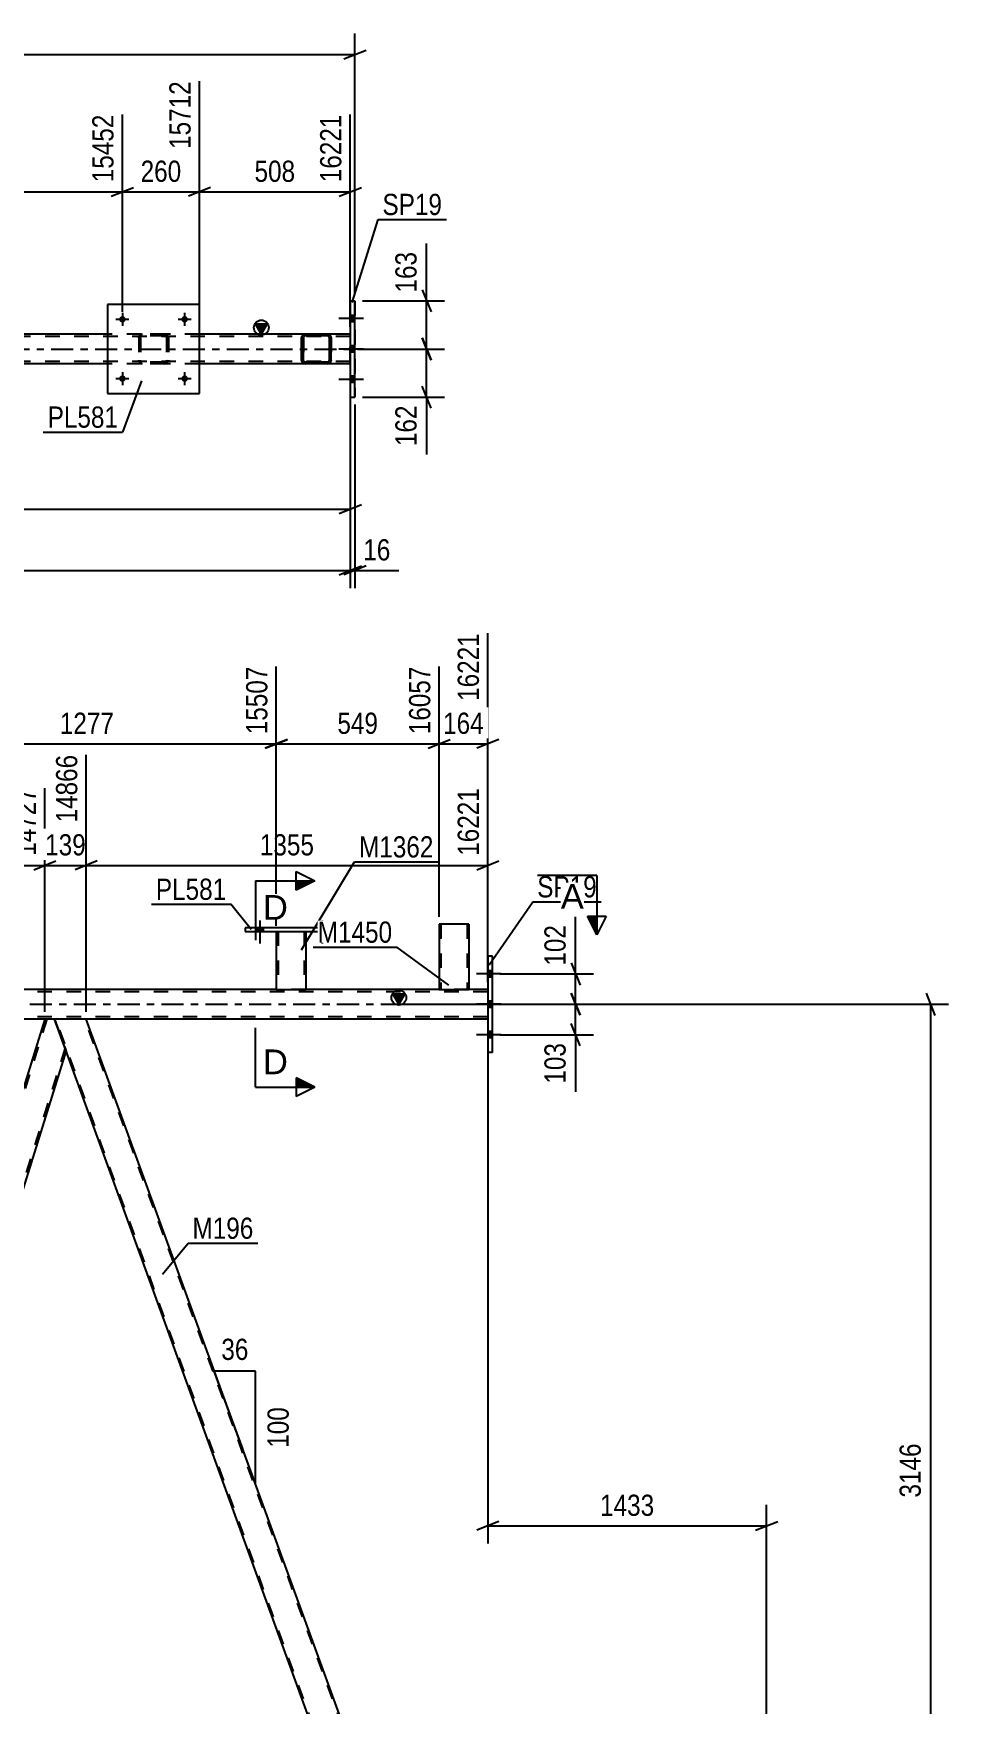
# Model space of a CAD drawing. Header units: millimetres. Extents: x 0 to 1779, y 0 to 560.
# Drawn here: x 1645.8 to 1769.3, y 332.3 to 557.9 of the extents above; entities that cross this region are included whole.
import ezdxf

# ---------------------------------------------------------------- set-up
doc = ezdxf.new("R2010")
doc.units = ezdxf.units.MM
doc.linetypes.add('DXK_LINE_DOT2', pattern=[3.9198, 1.9599, -1.9599])
doc.linetypes.add('DXK_LINE_DOT3', pattern=[5.9187, 2.979, -0.9799, 0.9799, -0.9799])
doc.styles.add('Arial', font='ARIAL.TTF', dxfattribs={"height": 0.2})
doc.styles.add('Arial Narrow', font='ARIALN.TTF', dxfattribs={"height": 0.2})

# ---------------------------------------------------------------- blocks, each defined once
blk = doc.blocks.new('Bolt-814185208-2592 - 2589')
at = {"linetype": 'Continuous'}
for points in [[(1689.21, 518.94), (1689.21, 519.82), (1688.57, 519.82), (1688.57, 518.94)], [(1689.21, 518.94), (1689.21, 519.82), (1688.57, 519.82), (1688.57, 518.94)], [(1689.21, 518.94), (1689.21, 519.82), (1688.57, 519.82), (1688.57, 518.94)], [(1689.21, 514.84), (1689.21, 515.72), (1688.57, 515.72), (1688.57, 514.84)], [(1689.21, 514.84), (1689.21, 515.72), (1688.57, 515.72), (1688.57, 514.84)], [(1689.21, 510.74), (1689.21, 511.62), (1688.57, 511.62), (1688.57, 510.74)], [(1689.21, 510.74), (1689.21, 511.62), (1688.57, 511.62), (1688.57, 510.74)], [(1689.21, 510.74), (1689.21, 511.62), (1688.57, 511.62), (1688.57, 510.74)]]:
    blk.add_hatch(color=1, dxfattribs=at).paths.add_polyline_path(points)
at = {"color": 1, "linetype": 'Continuous'}
for p, q in [((1690.37, 519.38), (1687.05, 519.38)), ((1690.37, 519.38), (1687.05, 519.38)), ((1690.37, 519.38), (1687.05, 519.38)), ((1689.21, 519.82), (1688.57, 519.82)), ((1689.21, 519.82), (1688.57, 519.82)), ((1689.21, 519.82), (1688.57, 519.82)), ((1689.21, 518.94), (1688.57, 518.94)), ((1689.21, 518.94), (1688.57, 518.94)), ((1689.21, 518.94), (1688.57, 518.94)), ((1690.37, 515.28), (1687.05, 515.28)), ((1690.37, 515.28), (1687.05, 515.28)), ((1689.21, 515.72), (1688.57, 515.72)), ((1689.21, 515.72), (1688.57, 515.72)), ((1689.21, 514.84), (1688.57, 514.84)), ((1689.21, 514.84), (1688.57, 514.84)), ((1690.37, 511.18), (1687.05, 511.18)), ((1690.37, 511.18), (1687.05, 511.18)), ((1690.37, 511.18), (1687.05, 511.18)), ((1689.21, 511.62), (1688.57, 511.62)), ((1689.21, 511.62), (1688.57, 511.62)), ((1689.21, 511.62), (1688.57, 511.62)), ((1689.21, 510.74), (1688.57, 510.74)), ((1689.21, 510.74), (1688.57, 510.74)), ((1689.21, 510.74), (1688.57, 510.74))]:
    blk.add_line(p, q, dxfattribs=at)
blk = doc.blocks.new('Part-814185208-2599 - 2589')
at = {"linetype": 'Continuous'}
blk.add_hatch(color=2, dxfattribs=at).paths.add_polyline_path([(1676.57, 517.28), (1675.77, 518.68), (1677.37, 518.68)])
at = {"color": 7, "linetype": 'DXK_LINE_DOT2'}
for p, q in [((1688.57, 516.96), (1085.95, 516.96)), ((1668.23, 517.28), (1655.83, 517.28)), ((1685.53, 517.28), (1682.49, 517.28)), ((1688.57, 513.6), (1688.57, 517.28)), ((1688.57, 517.28), (1688.57, 517.28)), ((1688.57, 517.28), (1688.57, 517.28)), ((1688.57, 517.28), (1688.57, 516.64)), ((1688.57, 513.28), (1688.57, 516.96)), ((1688.57, 516.96), (1688.57, 516.96)), ((1688.57, 513.6), (1085.95, 513.6)), ((1668.23, 513.28), (1655.83, 513.28)), ((1685.53, 513.28), (1682.49, 513.28)), ((1688.57, 513.28), (1688.57, 513.92)), ((1688.57, 513.6), (1688.57, 513.6)), ((1688.57, 513.28), (1688.57, 513.28)), ((1688.57, 513.28), (1688.57, 513.28))]:
    blk.add_line(p, q, dxfattribs=at)
at = {"color": 2, "linetype": 'Continuous'}
for p, q in [((1655.83, 517.28), (1617.15, 517.28)), ((1682.49, 517.28), (1668.23, 517.28)), ((1676.57, 517.28), (1675.77, 518.68)), ((1675.77, 518.68), (1677.37, 518.68)), ((1677.37, 518.68), (1676.57, 517.28)), ((1688.57, 517.28), (1685.53, 517.28)), ((1655.83, 513.28), (1617.15, 513.28)), ((1682.49, 513.28), (1668.23, 513.28)), ((1688.57, 513.28), (1685.53, 513.28))]:
    blk.add_line(p, q, dxfattribs=at)
at = {"color": 7, "linetype": 'DXK_LINE_DOT3'}
blk.add_line((1085.95, 515.28), (1688.57, 515.28), dxfattribs=at)
at = {"color": 2, "linetype": 'Continuous'}
blk.add_circle((1676.57, 518.18), 1, dxfattribs=at)
blk = doc.blocks.new('Bolt-814185208-2755 - 2589')
at = {"linetype": 'Continuous'}
for points in [[(1658.27, 519.29, -1), (1657.39, 519.29, -1)], [(1666.67, 519.29, -1), (1665.79, 519.29, -1)]]:
    blk.add_hatch(color=1, dxfattribs=at).paths.add_polyline_path(points)
at = {"color": 1, "linetype": 'Continuous'}
for p, q in [((1656.95, 519.29), (1658.71, 519.29)), ((1657.83, 520.17), (1657.83, 518.41)), ((1665.35, 519.29), (1667.11, 519.29)), ((1666.23, 520.17), (1666.23, 518.41))]:
    blk.add_line(p, q, dxfattribs=at)
blk = doc.blocks.new('Bolt-814185208-2756 - 2589')
at = {"linetype": 'Continuous'}
for points in [[(1658.27, 511.29, -1), (1657.39, 511.29, -1)], [(1666.67, 511.29, -1), (1665.79, 511.29, -1)]]:
    blk.add_hatch(color=1, dxfattribs=at).paths.add_polyline_path(points)
at = {"color": 1, "linetype": 'Continuous'}
for p, q in [((1657.83, 512.17), (1657.83, 510.41)), ((1666.23, 512.17), (1666.23, 510.41)), ((1656.95, 511.29), (1658.71, 511.29)), ((1665.35, 511.29), (1667.11, 511.29))]:
    blk.add_line(p, q, dxfattribs=at)
blk = doc.blocks.new('Part-814185208-2783 - 2589')
at = {"color": 7, "linetype": 'DXK_LINE_DOT2'}
for p, q in [((1660.03, 516.8), (1660.07, 516.99)), ((1660.07, 516.99), (1660.03, 516.8)), ((1660.03, 516.8), (1660.03, 513.76)), ((1660.27, 516.8), (1660.29, 516.9)), ((1660.27, 516.8), (1660.27, 513.76)), ((1660.29, 516.9), (1660.34, 516.97)), ((1660.33, 517.25), (1660.51, 517.28)), ((1660.51, 517.28), (1660.33, 517.25)), ((1660.34, 516.97), (1660.42, 517.03)), ((1660.42, 517.03), (1660.51, 517.04)), ((1663.55, 517.28), (1660.51, 517.28)), ((1663.55, 517.04), (1660.51, 517.04)), ((1663.55, 517.28), (1663.74, 517.25)), ((1663.74, 517.25), (1663.55, 517.28)), ((1663.55, 517.04), (1663.64, 517.03)), ((1663.64, 517.03), (1663.72, 516.97)), ((1663.72, 516.97), (1663.77, 516.9)), ((1663.77, 516.9), (1663.79, 516.8)), ((1663.79, 516.8), (1663.79, 513.76)), ((1663.99, 516.99), (1664.03, 516.8)), ((1664.03, 516.8), (1663.99, 516.99)), ((1664.03, 516.8), (1664.03, 513.76)), ((1660.07, 513.58), (1660.03, 513.76)), ((1660.03, 513.76), (1660.07, 513.58)), ((1660.29, 513.67), (1660.27, 513.76)), ((1660.34, 513.59), (1660.29, 513.67)), ((1660.51, 513.28), (1660.33, 513.32)), ((1660.33, 513.32), (1660.51, 513.28)), ((1660.42, 513.54), (1660.34, 513.59)), ((1660.51, 513.52), (1660.42, 513.54)), ((1663.55, 513.52), (1660.51, 513.52)), ((1663.55, 513.28), (1660.51, 513.28)), ((1663.64, 513.54), (1663.55, 513.52)), ((1663.74, 513.32), (1663.55, 513.28)), ((1663.55, 513.28), (1663.74, 513.32)), ((1663.72, 513.59), (1663.64, 513.54)), ((1663.77, 513.67), (1663.72, 513.59)), ((1663.79, 513.76), (1663.77, 513.67)), ((1664.03, 513.76), (1663.99, 513.58)), ((1663.99, 513.58), (1664.03, 513.76))]:
    blk.add_line(p, q, dxfattribs=at)
for centre, start, end in [((1660.51, 516.8), 112.5, 157.5), ((1660.51, 516.8), 112.5, 157.5), ((1663.55, 516.8), 22.5, 67.5), ((1663.55, 516.8), 22.5, 67.5), ((1660.51, 513.76), 202.5, 247.5), ((1660.51, 513.76), 202.5, 247.5), ((1663.55, 513.76), 292.5, 337.5), ((1663.55, 513.76), 292.5, 337.5)]:
    blk.add_arc(centre, 0.48, start, end, dxfattribs=at)
blk = doc.blocks.new('Part-814185208-2829 - 2589')
at = {"color": 2, "linetype": 'Continuous'}
for p, q in [((1688.57, 521.78), (1688.57, 521.78)), ((1688.57, 521.78), (1689.21, 521.78)), ((1688.57, 521.78), (1688.57, 508.78)), ((1689.21, 508.78), (1689.21, 521.78)), ((1688.57, 508.78), (1688.57, 508.78)), ((1688.57, 508.78), (1689.21, 508.78))]:
    blk.add_line(p, q, dxfattribs=at)
at = {"color": 7, "linetype": 'DXK_LINE_DOT2'}
for p, q in [((1688.57, 521.78), (1688.57, 508.78)), ((1689.21, 521.78), (1689.21, 521.78)), ((1689.21, 521.78), (1689.21, 508.78)), ((1689.21, 508.78), (1689.21, 508.78))]:
    blk.add_line(p, q, dxfattribs=at)
blk = doc.blocks.new('Part-814185208-2836 - 2589')
at = {"color": 2, "linetype": 'Continuous'}
for p, q in [((1668.23, 521.28), (1655.83, 521.28)), ((1655.83, 521.28), (1655.83, 509.28)), ((1668.23, 509.28), (1668.23, 521.28)), ((1655.83, 509.28), (1668.23, 509.28))]:
    blk.add_line(p, q, dxfattribs=at)
blk = doc.blocks.new('Part-814185208-2837 - 2589')
at = {"color": 2, "linetype": 'Continuous'}
for p, q in [((1682.04, 516.99), (1682.01, 516.8)), ((1682.01, 513.76), (1682.01, 516.8)), ((1682.01, 516.8), (1682.01, 516.8)), ((1682.25, 516.8), (1682.27, 516.9)), ((1682.25, 513.76), (1682.25, 516.8)), ((1682.25, 516.8), (1682.25, 516.8)), ((1682.32, 516.97), (1682.27, 516.9)), ((1682.49, 517.28), (1682.3, 517.25)), ((1682.4, 517.03), (1682.32, 516.97)), ((1682.49, 517.04), (1682.4, 517.03)), ((1685.53, 517.28), (1682.49, 517.28)), ((1685.53, 517.04), (1682.49, 517.04)), ((1685.71, 517.25), (1685.53, 517.28)), ((1685.62, 517.03), (1685.53, 517.04)), ((1685.7, 516.97), (1685.62, 517.03)), ((1685.75, 516.9), (1685.7, 516.97)), ((1685.75, 516.9), (1685.77, 516.8)), ((1685.77, 513.76), (1685.77, 516.8)), ((1685.77, 516.8), (1685.77, 516.8)), ((1686.01, 516.8), (1685.97, 516.99)), ((1686.01, 513.76), (1686.01, 516.8)), ((1686.01, 516.8), (1686.01, 516.8)), ((1682.01, 513.76), (1682.01, 513.76)), ((1682.01, 513.76), (1682.04, 513.58)), ((1682.25, 513.76), (1682.25, 513.76)), ((1682.27, 513.67), (1682.25, 513.76)), ((1682.27, 513.67), (1682.32, 513.59)), ((1682.3, 513.32), (1682.49, 513.28)), ((1682.32, 513.59), (1682.4, 513.54)), ((1682.4, 513.54), (1682.49, 513.52)), ((1685.53, 513.52), (1682.49, 513.52)), ((1685.53, 513.28), (1682.49, 513.28)), ((1685.53, 513.52), (1685.62, 513.54)), ((1685.53, 513.28), (1685.71, 513.32)), ((1685.62, 513.54), (1685.7, 513.59)), ((1685.7, 513.59), (1685.75, 513.67)), ((1685.77, 513.76), (1685.75, 513.67)), ((1685.77, 513.76), (1685.77, 513.76)), ((1685.97, 513.58), (1686.01, 513.76)), ((1686.01, 513.76), (1686.01, 513.76))]:
    blk.add_line(p, q, dxfattribs=at)
at = {"color": 7, "linetype": 'DXK_LINE_DOT2'}
for p, q in [((1682.01, 516.8), (1682.04, 516.99)), ((1682.01, 513.76), (1682.01, 516.8)), ((1682.25, 516.8), (1682.27, 516.9)), ((1682.25, 516.8), (1682.25, 513.76)), ((1682.3, 517.25), (1682.49, 517.28)), ((1682.32, 516.97), (1682.32, 516.97)), ((1682.4, 517.03), (1682.4, 517.03)), ((1682.49, 517.04), (1682.49, 517.04)), ((1685.53, 517.28), (1685.71, 517.25)), ((1685.62, 517.03), (1685.62, 517.03)), ((1685.7, 516.97), (1685.7, 516.97)), ((1685.75, 516.9), (1685.75, 516.9)), ((1685.77, 516.8), (1685.75, 516.9)), ((1685.77, 516.8), (1685.77, 513.76)), ((1685.97, 516.99), (1686.01, 516.8)), ((1686.01, 516.8), (1686.01, 513.76)), ((1682.04, 513.58), (1682.01, 513.76)), ((1682.27, 513.67), (1682.25, 513.76)), ((1682.49, 513.28), (1682.3, 513.32)), ((1682.32, 513.59), (1682.32, 513.59)), ((1682.4, 513.54), (1682.4, 513.54)), ((1682.49, 513.52), (1682.49, 513.52)), ((1685.71, 513.32), (1685.53, 513.28)), ((1685.62, 513.54), (1685.62, 513.54)), ((1685.7, 513.59), (1685.7, 513.59)), ((1685.75, 513.67), (1685.77, 513.76)), ((1685.75, 513.67), (1685.75, 513.67)), ((1686.01, 513.76), (1685.97, 513.58))]:
    blk.add_line(p, q, dxfattribs=at)
at = {"color": 7, "linetype": 'DXK_LINE_DOT3'}
blk.add_line((1684.01, 515.28), (1684.01, 515.28), dxfattribs=at)
at = {"color": 2, "linetype": 'Continuous'}
for centre, start, end in [((1682.49, 516.8), 112.5, 157.5), ((1685.53, 516.8), 22.5, 67.5), ((1682.49, 513.76), 202.5, 247.5), ((1685.53, 513.76), 292.5, 337.5)]:
    blk.add_arc(centre, 0.48, start, end, dxfattribs=at)
at = {"color": 7, "linetype": 'DXK_LINE_DOT2'}
for centre, start, end in [((1682.49, 516.8), 112.5, 157.5), ((1685.53, 516.8), 22.5, 67.5), ((1682.49, 513.76), 202.5, 247.5), ((1685.53, 513.76), 292.5, 337.5)]:
    blk.add_arc(centre, 0.48, start, end, dxfattribs=at)
blk = doc.blocks.new('Bolt-814185208-3601 - 3585')
at = {"linetype": 'Continuous'}
for points in [[(1675.95, 436.66), (1676.83, 436.66), (1676.83, 437.14), (1675.95, 437.14)], [(1684.35, 436.66), (1685.23, 436.66), (1685.23, 437.14), (1684.35, 437.14)]]:
    blk.add_hatch(color=1, dxfattribs=at).paths.add_polyline_path(points)
at = {"color": 1, "linetype": 'Continuous'}
for p, q in [((1676.39, 438.14), (1676.39, 435.02)), ((1684.79, 438.14), (1684.79, 435.02)), ((1675.95, 437.14), (1675.95, 436.66)), ((1676.83, 437.14), (1676.83, 436.66)), ((1684.35, 437.14), (1684.35, 436.66)), ((1685.23, 437.14), (1685.23, 436.66))]:
    blk.add_line(p, q, dxfattribs=at)
blk = doc.blocks.new('Bolt-814185208-3602 - 3585')
at = {"linetype": 'Continuous'}
for points in [[(1675.95, 436.66), (1676.83, 436.66), (1676.83, 437.14), (1675.95, 437.14)], [(1684.35, 436.66), (1685.23, 436.66), (1685.23, 437.14), (1684.35, 437.14)]]:
    blk.add_hatch(color=1, dxfattribs=at).paths.add_polyline_path(points)
at = {"color": 1, "linetype": 'Continuous'}
for p, q in [((1676.39, 438.14), (1676.39, 435.02)), ((1684.79, 438.14), (1684.79, 435.02)), ((1675.95, 437.14), (1675.95, 436.66)), ((1676.83, 437.14), (1676.83, 436.66)), ((1684.35, 437.14), (1684.35, 436.66)), ((1685.23, 437.14), (1685.23, 436.66))]:
    blk.add_line(p, q, dxfattribs=at)
blk = doc.blocks.new('Part-814185208-3690 - 3585')
at = {"color": 2, "linetype": 'Continuous'}
for p, q in [((1678.59, 436.66), (1678.59, 428.82)), ((1682.59, 436.66), (1682.59, 428.82)), ((1678.59, 428.82), (1682.59, 428.82))]:
    blk.add_line(p, q, dxfattribs=at)
at = {"color": 7, "linetype": 'DXK_LINE_DOT2'}
for p, q in [((1678.59, 436.66), (1682.59, 436.66)), ((1678.59, 436.66), (1678.59, 436.66)), ((1678.59, 436.66), (1678.59, 436.66)), ((1678.83, 436.66), (1678.83, 428.82)), ((1682.35, 436.66), (1682.35, 428.82)), ((1682.59, 436.66), (1682.59, 436.66)), ((1682.59, 436.66), (1682.59, 436.66)), ((1682.3, 428.82), (1682.33, 428.82)), ((1682.3, 428.82), (1682.33, 428.82)), ((1682.33, 428.82), (1682.35, 428.82)), ((1682.33, 428.82), (1682.35, 428.82))]:
    blk.add_line(p, q, dxfattribs=at)
blk = doc.blocks.new('Part-814185208-3700 - 3585')
at = {"color": 2, "linetype": 'Continuous'}
for p, q in [((1700.57, 437.62), (1700.57, 428.82)), ((1704.57, 437.62), (1700.57, 437.62)), ((1704.57, 437.62), (1704.57, 428.82)), ((1700.57, 428.82), (1704.57, 428.82))]:
    blk.add_line(p, q, dxfattribs=at)
at = {"color": 7, "linetype": 'DXK_LINE_DOT2'}
for p, q in [((1700.81, 437.62), (1700.81, 428.82)), ((1704.26, 437.62), (1704.27, 437.62)), ((1704.27, 437.62), (1704.31, 437.62)), ((1704.31, 437.62), (1704.33, 437.62)), ((1704.33, 437.62), (1704.33, 428.82)), ((1704.31, 428.82), (1704.27, 428.82)), ((1704.31, 428.82), (1704.27, 428.82)), ((1704.33, 428.82), (1704.31, 428.82)), ((1704.31, 428.82), (1704.33, 428.82))]:
    blk.add_line(p, q, dxfattribs=at)
blk = doc.blocks.new('Part-814185208-3705 - 3585')
at = {"color": 2, "linetype": 'Continuous'}
for p, q in [((1674.39, 437.14), (1674.39, 436.66)), ((1686.79, 437.14), (1674.39, 437.14)), ((1674.39, 436.66), (1686.79, 436.66)), ((1686.79, 436.66), (1686.79, 437.14))]:
    blk.add_line(p, q, dxfattribs=at)
blk = doc.blocks.new('Part-814185208-3860 - 3585')
at = {"color": 2, "linetype": 'Continuous'}
for p, q in [((1707.77, 433.32), (1707.13, 433.32)), ((1707.13, 433.32), (1707.13, 420.32)), ((1707.77, 420.32), (1707.77, 433.32)), ((1707.77, 420.32), (1707.13, 420.32))]:
    blk.add_line(p, q, dxfattribs=at)
blk = doc.blocks.new('Part-814185208-3770 - 3585')
at = {"color": 7, "linetype": 'DXK_LINE_DOT2'}
for p, q in [((1647.62, 424.82), (1610.8, 306.7)), ((1650.1, 420.94), (1613.52, 303.6)), ((1650.21, 420.62), (1650.23, 420.57)), ((1650.23, 420.57), (1650.21, 420.62)), ((1611.08, 308.42), (1610.66, 307.07)), ((1611.93, 303.6), (1610.66, 307.07)), ((1615.27, 308.42), (1613.77, 303.6)), ((1613.77, 303.6), (1611.93, 303.6))]:
    blk.add_line(p, q, dxfattribs=at)
at = {"color": 2, "linetype": 'Continuous'}
for p, q in [((1647.37, 424.82), (1611.08, 308.42)), ((1648.68, 424.82), (1647.37, 424.82)), ((1650.21, 420.62), (1648.68, 424.82)), ((1650.23, 420.57), (1615.27, 308.42))]:
    blk.add_line(p, q, dxfattribs=at)
blk = doc.blocks.new('Part-814185208-3816 - 3585')
at = {"color": 2, "linetype": 'Continuous'}
for p, q in [((1652.94, 424.82), (1648.68, 424.82)), ((1697.06, 303.6), (1652.94, 424.82)), ((1692.8, 303.6), (1650.21, 420.62))]:
    blk.add_line(p, q, dxfattribs=at)
at = {"color": 7, "linetype": 'DXK_LINE_DOT2'}
for p, q in [((1648.68, 424.82), (1650.21, 420.62)), ((1692.98, 303.6), (1648.85, 424.82)), ((1696.89, 303.6), (1652.77, 424.82)), ((1697.06, 303.6), (1692.8, 303.6))]:
    blk.add_line(p, q, dxfattribs=at)
blk = doc.blocks.new('Part-814185208-3881 - 3585')
at = {"linetype": 'Continuous'}
blk.add_hatch(color=2, dxfattribs=at).paths.add_polyline_path([(1695.13, 426.82), (1694.33, 428.22), (1695.93, 428.22)])
at = {"color": 2, "linetype": 'Continuous'}
for p, q in [((1678.59, 428.82), (1631.51, 428.82)), ((1700.57, 428.82), (1682.59, 428.82)), ((1707.13, 428.82), (1704.57, 428.82)), ((1695.13, 426.82), (1694.33, 428.22)), ((1694.33, 428.22), (1695.93, 428.22)), ((1695.93, 428.22), (1695.13, 426.82)), ((1647.37, 424.82), (1567.81, 424.82)), ((1707.13, 424.82), (1652.94, 424.82))]:
    blk.add_line(p, q, dxfattribs=at)
at = {"color": 7, "linetype": 'DXK_LINE_DOT2'}
for p, q in [((1682.59, 428.82), (1678.59, 428.82)), ((1704.57, 428.82), (1700.57, 428.82)), ((1707.13, 428.82), (1707.13, 424.82)), ((1707.13, 428.5), (1094.91, 428.5)), ((1707.13, 425.14), (1094.91, 425.14)), ((1652.94, 424.82), (1647.37, 424.82))]:
    blk.add_line(p, q, dxfattribs=at)
at = {"color": 7, "linetype": 'DXK_LINE_DOT3'}
blk.add_line((1094.91, 426.82), (1707.13, 426.82), dxfattribs=at)
at = {"color": 2, "linetype": 'Continuous'}
blk.add_circle((1695.13, 427.72), 1, dxfattribs=at)
blk = doc.blocks.new('Bolt-814185208-4026 - 3585')
at = {"linetype": 'Continuous'}
for points in [[(1707.13, 431.36), (1707.13, 430.48), (1707.77, 430.48), (1707.77, 431.36)], [(1707.13, 431.36), (1707.13, 430.48), (1707.77, 430.48), (1707.77, 431.36)], [(1707.13, 431.36), (1707.13, 430.48), (1707.77, 430.48), (1707.77, 431.36)], [(1707.13, 427.26), (1707.13, 426.38), (1707.77, 426.38), (1707.77, 427.26)], [(1707.13, 427.26), (1707.13, 426.38), (1707.77, 426.38), (1707.77, 427.26)], [(1707.13, 423.16), (1707.13, 422.28), (1707.77, 422.28), (1707.77, 423.16)], [(1707.13, 423.16), (1707.13, 422.28), (1707.77, 422.28), (1707.77, 423.16)], [(1707.13, 423.16), (1707.13, 422.28), (1707.77, 422.28), (1707.77, 423.16)]]:
    blk.add_hatch(color=1, dxfattribs=at).paths.add_polyline_path(points)
at = {"color": 1, "linetype": 'Continuous'}
for p, q in [((1708.93, 430.92), (1705.61, 430.92)), ((1708.93, 430.92), (1705.61, 430.92)), ((1708.93, 430.92), (1705.61, 430.92)), ((1707.77, 431.36), (1707.13, 431.36)), ((1707.77, 431.36), (1707.13, 431.36)), ((1707.77, 431.36), (1707.13, 431.36)), ((1707.77, 430.48), (1707.13, 430.48)), ((1707.77, 430.48), (1707.13, 430.48)), ((1707.77, 430.48), (1707.13, 430.48)), ((1708.93, 426.82), (1705.61, 426.82)), ((1708.93, 426.82), (1705.61, 426.82)), ((1707.77, 427.26), (1707.13, 427.26)), ((1707.77, 427.26), (1707.13, 427.26)), ((1707.77, 426.38), (1707.13, 426.38)), ((1707.77, 426.38), (1707.13, 426.38)), ((1708.93, 422.72), (1705.61, 422.72)), ((1708.93, 422.72), (1705.61, 422.72)), ((1708.93, 422.72), (1705.61, 422.72)), ((1707.77, 423.16), (1707.13, 423.16)), ((1707.77, 423.16), (1707.13, 423.16)), ((1707.77, 423.16), (1707.13, 423.16)), ((1707.77, 422.28), (1707.13, 422.28)), ((1707.77, 422.28), (1707.13, 422.28)), ((1707.77, 422.28), (1707.13, 422.28))]:
    blk.add_line(p, q, dxfattribs=at)
blk = doc.blocks.new('StraightDimension-814185208-8409 - 2589')
at = {"color": 7, "linetype": 'Continuous'}
for p, q in [((1668.23, 518.28), (1668.23, 551.44)), ((1688.57, 518.28), (1688.57, 546.94)), ((1669.73, 537.1), (1666.73, 535.9)), ((1687.07, 535.9), (1690.07, 537.1)), ((1668.23, 536.5), (1688.57, 536.5))]:
    blk.add_line(p, q, dxfattribs=at)
at = {"color": 0, "linetype": 'Continuous'}
blk.add_wipeout([(1687.97, 547.54), (1683.77, 547.54), (1683.77, 537.2), (1687.97, 537.2)], dxfattribs=at)
at = {"color": 0}
blk.add_wipeout([(1681.74, 537.25), (1681.74, 541.45), (1675.06, 541.45), (1675.06, 537.25)], dxfattribs=at)
at = {"color": 3, "linetype": 'Continuous', "style": 'Arial Narrow'}
blk.add_text('16221', height=2.863, rotation=90.0002, dxfattribs=at).set_placement((1687.37, 537.8))
at = {"color": 3, "style": 'Arial Narrow'}
blk.add_text('508', height=2.863, dxfattribs=at).set_placement((1675.66, 537.85))
blk = doc.blocks.new('StraightDimension-814185208-3545 - 2589')
at = {"color": 7, "linetype": 'Continuous'}
for p, q in [((1688.57, 507.78), (1688.57, 482.99)), ((1689.21, 507.78), (1689.21, 482.99)), ((1687.07, 484.79), (1690.07, 485.99)), ((1690.71, 485.99), (1687.71, 484.79)), ((1688.57, 485.39), (1689.21, 485.39))]:
    blk.add_line(p, q, dxfattribs=at)
at = {"color": 0}
blk.add_wipeout([(1694.59, 486.14), (1694.59, 490.34), (1689.73, 490.34), (1689.73, 486.14)], dxfattribs=at)
at = {"color": 7, "linetype": 'Continuous'}
blk.add_line((1689.21, 485.39), (1695.11, 485.39), dxfattribs=at)
blk.add_line((1689.21, 485.39), (1695.11, 485.39), dxfattribs=at)
at = {"color": 3, "style": 'Arial Narrow'}
blk.add_text('16', height=2.863, dxfattribs=at).set_placement((1690.33, 486.74))
blk = doc.blocks.new('StraightDimension-814185208-2989 - 2589')
at = {"color": 7, "linetype": 'Continuous'}
for p, q in [((1689.21, 522.78), (1689.21, 557.89)), ((1061.67, 555.04), (1689.21, 555.04)), ((1687.71, 554.44), (1690.71, 555.64))]:
    blk.add_line(p, q, dxfattribs=at)
blk = doc.blocks.new('StraightDimension-814185208-3000 - 2589')
at = {"color": 7, "linetype": 'Continuous'}
for p, q in [((1688.57, 512.28), (1688.57, 491.28)), ((1687.07, 493.08), (1690.07, 494.28)), ((1123.33, 493.68), (1688.57, 493.68))]:
    blk.add_line(p, q, dxfattribs=at)
blk = doc.blocks.new('StraightDimension-814185208-3498 - 2589')
at = {"color": 7, "linetype": 'Continuous'}
for p, q in [((1690.21, 521.78), (1701.27, 521.78)), ((1698.27, 523.28), (1699.47, 520.28)), ((1698.87, 515.28), (1698.87, 521.78)), ((1699.47, 513.78), (1698.27, 516.78)), ((1689.57, 515.28), (1701.27, 515.28))]:
    blk.add_line(p, q, dxfattribs=at)
at = {"color": 0}
blk.add_wipeout([(1698.12, 528.99), (1693.92, 528.99), (1693.92, 522.31), (1698.12, 522.31)], dxfattribs=at)
at = {"color": 7, "linetype": 'Continuous'}
blk.add_line((1698.87, 521.78), (1698.87, 529.52), dxfattribs=at)
blk.add_line((1698.87, 521.78), (1698.87, 529.52), dxfattribs=at)
at = {"color": 3, "style": 'Arial Narrow'}
blk.add_text('163', height=2.863, rotation=90.0002, dxfattribs=at).set_placement((1697.52, 522.91))
blk = doc.blocks.new('StraightDimension-814185208-3511 - 2589')
at = {"color": 7, "linetype": 'Continuous'}
for p, q in [((1698.27, 516.78), (1699.47, 513.78)), ((1689.57, 515.28), (1701.27, 515.28)), ((1698.87, 508.78), (1698.87, 515.28)), ((1699.47, 507.28), (1698.27, 510.28)), ((1690.21, 508.78), (1701.27, 508.78))]:
    blk.add_line(p, q, dxfattribs=at)
at = {"color": 0}
blk.add_wipeout([(1698.12, 508.26), (1693.92, 508.26), (1693.92, 501.58), (1698.12, 501.58)], dxfattribs=at)
at = {"color": 7, "linetype": 'Continuous'}
blk.add_line((1698.87, 508.78), (1698.87, 501.05), dxfattribs=at)
blk.add_line((1698.87, 508.78), (1698.87, 501.05), dxfattribs=at)
at = {"color": 3, "style": 'Arial Narrow'}
blk.add_text('162', height=2.863, rotation=90.0002, dxfattribs=at).set_placement((1697.52, 502.18))
blk = doc.blocks.new('StraightDimension-814185208-3535 - 2589')
at = {"color": 7, "linetype": 'Continuous'}
for p, q in [((1688.57, 507.78), (1688.57, 482.99)), ((1062.31, 485.39), (1688.57, 485.39)), ((1687.07, 484.79), (1690.07, 485.99))]:
    blk.add_line(p, q, dxfattribs=at)
blk = doc.blocks.new('StraightDimension-814185208-8410 - 2589')
at = {"color": 7, "linetype": 'Continuous'}
for p, q in [((1668.23, 518.28), (1668.23, 551.44)), ((1657.83, 520.29), (1657.83, 546.94)), ((1656.33, 535.9), (1659.33, 537.1)), ((1669.73, 537.1), (1666.73, 535.9)), ((1657.83, 536.5), (1668.23, 536.5))]:
    blk.add_line(p, q, dxfattribs=at)
at = {"color": 0}
blk.add_wipeout([(1666.37, 537.25), (1666.37, 541.45), (1659.69, 541.45), (1659.69, 537.25)], dxfattribs=at)
at = {"color": 0, "linetype": 'Continuous'}
blk.add_wipeout([(1667.63, 552.04), (1663.43, 552.04), (1663.43, 541.7), (1667.63, 541.7)], dxfattribs=at)
at = {"color": 3, "linetype": 'Continuous', "style": 'Arial Narrow'}
blk.add_text('15712', height=2.863, rotation=90.0002, dxfattribs=at).set_placement((1667.03, 542.3))
at = {"color": 3, "style": 'Arial Narrow'}
blk.add_text('260', height=2.863, dxfattribs=at).set_placement((1660.29, 537.85))
blk = doc.blocks.new('StraightDimension-814185208-8411 - 2589')
at = {"color": 7, "linetype": 'Continuous'}
for p, q in [((1617.15, 518.28), (1617.15, 551.44)), ((1657.83, 520.29), (1657.83, 546.94)), ((1618.65, 537.1), (1615.65, 535.9)), ((1656.33, 535.9), (1659.33, 537.1)), ((1617.15, 536.5), (1657.83, 536.5))]:
    blk.add_line(p, q, dxfattribs=at)
at = {"color": 0, "linetype": 'Continuous'}
blk.add_wipeout([(1657.23, 547.54), (1653.03, 547.54), (1653.03, 537.2), (1657.23, 537.2)], dxfattribs=at)
at = {"color": 0}
blk.add_wipeout([(1641.75, 537.25), (1641.75, 541.45), (1633.23, 541.45), (1633.23, 537.25)], dxfattribs=at)
at = {"color": 3, "linetype": 'Continuous', "style": 'Arial Narrow'}
blk.add_text('15452', height=2.863, rotation=90.0002, dxfattribs=at).set_placement((1656.63, 537.8))
at = {"color": 3, "style": 'Arial Narrow'}
blk.add_text('1017', height=2.863, dxfattribs=at).set_placement((1633.83, 537.85))
blk = doc.blocks.new('StraightDimension-814185208-4057 - 3585')
at = {"color": 7, "linetype": 'Continuous'}
for p, q in [((1669.91, 424.82), (1630.11, 424.82)), ((1633.56, 423.32), (1632.36, 426.32)), ((1632.96, 303.6), (1632.96, 424.82)), ((1632.36, 305.1), (1633.56, 302.1)), ((1669.05, 303.6), (1630.11, 303.6))]:
    blk.add_line(p, q, dxfattribs=at)
at = {"color": 0}
blk.add_wipeout([(1632.21, 368.47), (1628.01, 368.47), (1628.01, 359.95), (1632.21, 359.95)], dxfattribs=at)
at = {"color": 3, "style": 'Arial Narrow'}
blk.add_text('3030', height=2.863, rotation=90.0002, dxfattribs=at).set_placement((1631.61, 360.55))
blk = doc.blocks.new('StraightDimension-814185208-10271 - 3585')
at = {"color": 7, "linetype": 'Continuous'}
for p, q in [((1627.51, 437.66), (1627.51, 472.43)), ((1678.59, 437.43), (1678.59, 472.43)), ((1629.01, 462.58), (1626.01, 461.38)), ((1677.09, 461.38), (1680.09, 462.58)), ((1627.51, 461.98), (1678.59, 461.98))]:
    blk.add_line(p, q, dxfattribs=at)
at = {"color": 0, "linetype": 'Continuous'}
blk.add_wipeout([(1677.99, 473.03), (1673.79, 473.03), (1673.79, 462.68), (1677.99, 462.68)], dxfattribs=at)
at = {"color": 0}
blk.add_wipeout([(1657.31, 462.73), (1657.31, 466.93), (1648.79, 466.93), (1648.79, 462.73)], dxfattribs=at)
at = {"color": 3, "linetype": 'Continuous', "style": 'Arial Narrow'}
blk.add_text('15507', height=2.863, rotation=90.0002, dxfattribs=at).set_placement((1677.39, 463.28))
at = {"color": 3, "style": 'Arial Narrow'}
blk.add_text('1277', height=2.863, dxfattribs=at).set_placement((1649.39, 463.33))
blk = doc.blocks.new('StraightDimension-814185208-5031 - 3585')
at = {"color": 7, "linetype": 'Continuous'}
for p, q in [((1693.21, 426.84), (1721.38, 426.84)), ((1718.38, 428.34), (1719.58, 425.34)), ((1718.98, 422.72), (1718.98, 426.84)), ((1719.58, 421.22), (1718.38, 424.22)), ((1708.77, 422.72), (1721.38, 422.72))]:
    blk.add_line(p, q, dxfattribs=at)
at = {"color": 0}
blk.add_wipeout([(1718.23, 422.19), (1714.03, 422.19), (1714.03, 415.51), (1718.23, 415.51)], dxfattribs=at)
at = {"color": 7, "linetype": 'Continuous'}
blk.add_line((1718.98, 422.72), (1718.98, 414.99), dxfattribs=at)
blk.add_line((1718.98, 422.72), (1718.98, 414.99), dxfattribs=at)
at = {"color": 3, "style": 'Arial Narrow'}
blk.add_text('103', height=2.863, rotation=90.0002, dxfattribs=at).set_placement((1717.63, 416.11))
blk = doc.blocks.new('StraightDimension-814185208-4923 - 3585')
at = {"color": 7, "linetype": 'Continuous'}
for p, q in [((1567.81, 425.82), (1567.81, 460.51)), ((1647.37, 425.82), (1647.37, 456.01)), ((1569.31, 446.17), (1566.31, 444.97)), ((1567.81, 445.57), (1647.37, 445.57)), ((1645.87, 444.97), (1648.87, 446.17))]:
    blk.add_line(p, q, dxfattribs=at)
at = {"color": 0, "linetype": 'Continuous'}
blk.add_wipeout([(1646.77, 456.61), (1642.57, 456.61), (1642.57, 446.27), (1646.77, 446.27)], dxfattribs=at)
at = {"color": 0}
blk.add_wipeout([(1611.84, 446.32), (1611.84, 450.52), (1603.33, 450.52), (1603.33, 446.32)], dxfattribs=at)
at = {"color": 3, "linetype": 'Continuous', "style": 'Arial Narrow'}
blk.add_text('14727', height=2.863, rotation=90.0002, dxfattribs=at).set_placement((1646.17, 446.87))
at = {"color": 3, "style": 'Arial Narrow'}
blk.add_text('1989', height=2.863, dxfattribs=at).set_placement((1603.93, 446.92))
blk = doc.blocks.new('StraightDimension-814185208-4947 - 3585')
at = {"color": 7, "linetype": 'Continuous'}
for p, q in [((1652.94, 425.82), (1652.94, 460.51)), ((1647.37, 425.82), (1647.37, 456.01)), ((1645.87, 444.97), (1648.87, 446.17)), ((1647.37, 445.57), (1652.94, 445.57)), ((1654.44, 446.17), (1651.44, 444.97))]:
    blk.add_line(p, q, dxfattribs=at)
at = {"color": 0}
blk.add_wipeout([(1653.5, 446.32), (1653.5, 450.52), (1646.81, 450.52), (1646.81, 446.32)], dxfattribs=at)
at = {"color": 0, "linetype": 'Continuous'}
blk.add_wipeout([(1652.34, 461.11), (1648.14, 461.11), (1648.14, 450.77), (1652.34, 450.77)], dxfattribs=at)
at = {"color": 3, "linetype": 'Continuous', "style": 'Arial Narrow'}
blk.add_text('14866', height=2.863, rotation=90.0002, dxfattribs=at).set_placement((1651.74, 451.37))
at = {"color": 3, "style": 'Arial Narrow'}
blk.add_text('139', height=2.863, dxfattribs=at).set_placement((1647.41, 446.92))
blk = doc.blocks.new('AngleDimension-814185208-4138 - 3585')
at = {"color": 7, "linetype": 'Continuous'}
for p, q in [((1674.06, 366.79), (1670.23, 377.31)), ((1675.77, 377.31), (1670.23, 377.31)), ((1675.77, 362.09), (1670.23, 377.31)), ((1675.77, 362.09), (1675.77, 377.31))]:
    blk.add_line(p, q, dxfattribs=at)
at = {"color": 0}
for points in [[(1675.43, 378.21), (1675.43, 382.41), (1670.58, 382.41), (1670.58, 378.21)], [(1680.87, 373.04), (1676.67, 373.04), (1676.67, 366.35), (1680.87, 366.35)]]:
    blk.add_wipeout(points, dxfattribs=at)
at = {"color": 3, "style": 'Arial Narrow'}
blk.add_text('36', height=2.863, dxfattribs=at).set_placement((1671.18, 378.81))
blk.add_text('100', height=2.863, rotation=90.0002, dxfattribs=at).set_placement((1680.27, 366.95))
blk = doc.blocks.new('StraightDimension-814185208-4321 - 3585')
at = {"color": 7, "linetype": 'Continuous'}
for p, q in [((1708.77, 426.82), (1769.3, 426.82)), ((1767.5, 425.32), (1766.3, 428.32)), ((1766.9, 300.96), (1766.9, 426.82)), ((1766.3, 302.46), (1767.5, 299.46)), ((1746.39, 300.96), (1769.3, 300.96))]:
    blk.add_line(p, q, dxfattribs=at)
at = {"color": 0}
blk.add_wipeout([(1766.15, 368.15), (1761.95, 368.15), (1761.95, 359.63), (1766.15, 359.63)], dxfattribs=at)
at = {"color": 3, "style": 'Arial Narrow'}
blk.add_text('3146', height=2.863, rotation=90.0002, dxfattribs=at).set_placement((1765.55, 360.23))
blk = doc.blocks.new('StraightDimension-814185208-4677 - 3585')
at = {"color": 7, "linetype": 'Continuous'}
for p, q in [((1707.13, 423.82), (1707.13, 354.01)), ((1744.75, 304.6), (1744.75, 359.26)), ((1708.63, 357.01), (1705.63, 355.81)), ((1743.25, 355.81), (1746.25, 357.01)), ((1707.13, 356.41), (1744.75, 356.41))]:
    blk.add_line(p, q, dxfattribs=at)
at = {"color": 0}
blk.add_wipeout([(1730.19, 357.16), (1730.19, 361.36), (1721.68, 361.36), (1721.68, 357.16)], dxfattribs=at)
at = {"color": 3, "style": 'Arial Narrow'}
blk.add_text('1433', height=2.863, dxfattribs=at).set_placement((1722.28, 357.76))
blk = doc.blocks.new('StraightDimension-814185208-4971 - 3585')
at = {"color": 7, "linetype": 'Continuous'}
for p, q in [((1652.94, 425.82), (1652.94, 460.51)), ((1707.13, 429.82), (1707.13, 456.01)), ((1654.44, 446.17), (1651.44, 444.97)), ((1652.94, 445.57), (1707.13, 445.57)), ((1705.63, 444.97), (1708.63, 446.17))]:
    blk.add_line(p, q, dxfattribs=at)
at = {"color": 0, "linetype": 'Continuous'}
blk.add_wipeout([(1706.53, 456.61), (1702.33, 456.61), (1702.33, 446.27), (1706.53, 446.27)], dxfattribs=at)
at = {"color": 0}
blk.add_wipeout([(1684.29, 446.32), (1684.29, 450.52), (1675.78, 450.52), (1675.78, 446.32)], dxfattribs=at)
at = {"color": 3, "linetype": 'Continuous', "style": 'Arial Narrow'}
blk.add_text('16221', height=2.863, rotation=90.0002, dxfattribs=at).set_placement((1705.93, 446.87))
at = {"color": 3, "style": 'Arial Narrow'}
blk.add_text('1355', height=2.863, dxfattribs=at).set_placement((1676.38, 446.92))
blk = doc.blocks.new('StraightDimension-814185208-5044 - 3585')
at = {"color": 7, "linetype": 'Continuous'}
for p, q in [((1708.77, 430.92), (1721.38, 430.92)), ((1718.38, 432.42), (1719.58, 429.42)), ((1718.98, 426.84), (1718.98, 430.92)), ((1693.21, 426.84), (1721.38, 426.84)), ((1719.58, 425.34), (1718.38, 428.34))]:
    blk.add_line(p, q, dxfattribs=at)
at = {"color": 0}
blk.add_wipeout([(1718.23, 438.13), (1714.03, 438.13), (1714.03, 431.44), (1718.23, 431.44)], dxfattribs=at)
at = {"color": 7, "linetype": 'Continuous'}
blk.add_line((1718.98, 430.92), (1718.98, 438.65), dxfattribs=at)
blk.add_line((1718.98, 430.92), (1718.98, 438.65), dxfattribs=at)
at = {"color": 3, "style": 'Arial Narrow'}
blk.add_text('102', height=2.863, rotation=90.0002, dxfattribs=at).set_placement((1717.63, 432.04))
blk = doc.blocks.new('StraightDimension-814185208-10269 - 3585')
at = {"color": 7, "linetype": 'Continuous'}
for p, q in [((1707.13, 429.82), (1707.13, 476.93)), ((1700.57, 438.62), (1700.57, 472.43)), ((1699.07, 461.38), (1702.07, 462.58)), ((1708.63, 462.58), (1705.63, 461.38)), ((1700.57, 461.98), (1707.13, 461.98))]:
    blk.add_line(p, q, dxfattribs=at)
at = {"color": 0}
blk.add_wipeout([(1707.19, 462.73), (1707.19, 466.93), (1700.5, 466.93), (1700.5, 462.73)], dxfattribs=at)
at = {"color": 0, "linetype": 'Continuous'}
blk.add_wipeout([(1706.53, 477.53), (1702.33, 477.53), (1702.33, 467.18), (1706.53, 467.18)], dxfattribs=at)
at = {"color": 3, "linetype": 'Continuous', "style": 'Arial Narrow'}
blk.add_text('16221', height=2.863, rotation=90.0002, dxfattribs=at).set_placement((1705.93, 467.78))
at = {"color": 3, "style": 'Arial Narrow'}
blk.add_text('164', height=2.863, dxfattribs=at).set_placement((1701.1, 463.33))
blk = doc.blocks.new('StraightDimension-814185208-10270 - 3585')
at = {"color": 7, "linetype": 'Continuous'}
for p, q in [((1678.59, 437.43), (1678.59, 472.43)), ((1700.57, 438.62), (1700.57, 472.43)), ((1680.09, 462.58), (1677.09, 461.38)), ((1699.07, 461.38), (1702.07, 462.58)), ((1678.59, 461.98), (1700.57, 461.98))]:
    blk.add_line(p, q, dxfattribs=at)
at = {"color": 0, "linetype": 'Continuous'}
blk.add_wipeout([(1699.97, 473.03), (1695.77, 473.03), (1695.77, 462.68), (1699.97, 462.68)], dxfattribs=at)
at = {"color": 0}
blk.add_wipeout([(1692.92, 462.73), (1692.92, 466.93), (1686.24, 466.93), (1686.24, 462.73)], dxfattribs=at)
at = {"color": 3, "linetype": 'Continuous', "style": 'Arial Narrow'}
blk.add_text('16057', height=2.863, rotation=90.0002, dxfattribs=at).set_placement((1699.37, 463.28))
at = {"color": 3, "style": 'Arial Narrow'}
blk.add_text('549', height=2.863, dxfattribs=at).set_placement((1686.84, 463.33))
blk = doc.blocks.new('Mark-814185208-2825 - 2589')
at = {"color": 0}
blk.add_wipeout([(1700.96, 533.37), (1700.96, 536.37), (1692.92, 536.37), (1692.92, 533.37)], dxfattribs=at)
blk.add_wipeout([(1700.96, 533.37), (1700.96, 536.37), (1692.92, 536.37), (1692.92, 533.37)], dxfattribs=at)
at = {"color": 30, "linetype": 'Continuous'}
for p, q in [((1688.85, 521.56), (1692.32, 532.77)), ((1692.32, 532.77), (1701.56, 532.77))]:
    blk.add_line(p, q, dxfattribs=at)
at = {"color": 3, "style": 'Arial Narrow'}
blk.add_text('SP19', height=2.863, dxfattribs=at).set_placement((1692.92, 533.37))
blk = doc.blocks.new('Mark-814185208-2832 - 2589')
at = {"color": 0}
blk.add_wipeout([(1657.26, 504.66), (1657.26, 507.66), (1647.75, 507.66), (1647.75, 504.66)], dxfattribs=at)
blk.add_wipeout([(1657.26, 504.66), (1657.26, 507.66), (1647.75, 507.66), (1647.75, 504.66)], dxfattribs=at)
at = {"color": 30, "linetype": 'Continuous'}
for p in [(1660.43, 511), (1647.15, 504.06)]:
    blk.add_line(p, (1657.86, 504.06), dxfattribs=at)
at = {"color": 3, "style": 'Arial Narrow'}
blk.add_text('PL581', height=2.863, dxfattribs=at).set_placement((1647.75, 504.66))
blk = doc.blocks.new('SectionMark-814185208-5318 - 3585')
at = {"linetype": 'Continuous'}
for points in [[(1681.29, 442.23), (1681.29, 443.48), (1683.79, 443.48)], [(1681.29, 415.63), (1681.29, 416.88), (1683.79, 415.63)]]:
    blk.add_hatch(color=6, dxfattribs=at).paths.add_polyline_path(points)
at = {"color": 6, "linetype": 'Continuous'}
for p, q in [((1681.29, 442.23), (1681.29, 444.73)), ((1681.29, 444.73), (1683.79, 443.48)), ((1675.79, 443.48), (1683.79, 443.48)), ((1683.79, 443.48), (1681.29, 442.23)), ((1675.79, 415.63), (1683.79, 415.63)), ((1683.79, 415.63), (1681.29, 416.88)), ((1681.29, 416.88), (1681.29, 414.38)), ((1683.79, 415.63), (1681.29, 414.38))]:
    blk.add_line(p, q, dxfattribs=at)
at = {"color": 0, "linetype": 'Continuous'}
for points in [[(1680.16, 438.23), (1680.16, 441.73), (1676.79, 441.73), (1676.79, 438.23)], [(1680.16, 417.38), (1680.16, 420.88), (1676.79, 420.88), (1676.79, 417.38)]]:
    blk.add_wipeout(points, dxfattribs=at)
at = {"color": 6, "linetype": 'Continuous'}
for p, q in [((1675.79, 443.48), (1675.79, 435.48)), ((1675.79, 415.63), (1675.79, 423.63))]:
    blk.add_line(p, q, dxfattribs=at)
at = {"color": 3, "linetype": 'Continuous', "style": 'Arial'}
for p in [(1676.79, 438.23), (1676.79, 417.38)]:
    blk.add_text('D', height=3.34, dxfattribs=at).set_placement(p)
blk = doc.blocks.new('Mark-814185208-3686 - 3585')
at = {"color": 0}
blk.add_wipeout([(1699.81, 446.64), (1699.81, 449.64), (1689.76, 449.64), (1689.76, 446.64)], dxfattribs=at)
blk.add_wipeout([(1699.81, 446.64), (1699.81, 449.64), (1689.76, 449.64), (1689.76, 446.64)], dxfattribs=at)
at = {"color": 30, "linetype": 'Continuous'}
for p, q in [((1681.99, 434.18), (1689.16, 446.04)), ((1689.16, 446.04), (1700.41, 446.04))]:
    blk.add_line(p, q, dxfattribs=at)
at = {"color": 3, "style": 'Arial Narrow'}
blk.add_text('M1362', height=2.863, dxfattribs=at).set_placement((1689.76, 446.64))
blk = doc.blocks.new('Mark-814185208-3696 - 3585')
at = {"color": 0}
blk.add_wipeout([(1694.25, 435.13), (1694.25, 438.13), (1684.19, 438.13), (1684.19, 435.13)], dxfattribs=at)
blk.add_wipeout([(1694.25, 435.13), (1694.25, 438.13), (1684.19, 438.13), (1684.19, 435.13)], dxfattribs=at)
at = {"color": 30, "linetype": 'Continuous'}
for p in [(1683.59, 434.53), (1701.87, 429.41)]:
    blk.add_line(p, (1694.85, 434.53), dxfattribs=at)
at = {"color": 3, "style": 'Arial Narrow'}
blk.add_text('M1450', height=2.863, dxfattribs=at).set_placement((1684.19, 435.13))
blk = doc.blocks.new('Mark-814185208-3701 - 3585')
at = {"color": 0}
blk.add_wipeout([(1671.85, 440.92), (1671.85, 443.92), (1662.35, 443.92), (1662.35, 440.92)], dxfattribs=at)
blk.add_wipeout([(1671.85, 440.92), (1671.85, 443.92), (1662.35, 443.92), (1662.35, 440.92)], dxfattribs=at)
at = {"color": 30, "linetype": 'Continuous'}
for p in [(1661.75, 440.32), (1675.22, 436.94)]:
    blk.add_line(p, (1672.45, 440.32), dxfattribs=at)
at = {"color": 3, "style": 'Arial Narrow'}
blk.add_text('PL581', height=2.863, dxfattribs=at).set_placement((1662.35, 440.92))
blk = doc.blocks.new('Mark-814185208-3812 - 3585')
at = {"color": 0}
blk.add_wipeout([(1675.51, 395.16), (1675.51, 398.16), (1667.29, 398.16), (1667.29, 395.16)], dxfattribs=at)
blk.add_wipeout([(1675.51, 395.16), (1675.51, 398.16), (1667.29, 398.16), (1667.29, 395.16)], dxfattribs=at)
at = {"color": 30, "linetype": 'Continuous'}
for p, q in [((1663.24, 390.38), (1666.69, 394.56)), ((1666.69, 394.56), (1676.11, 394.56))]:
    blk.add_line(p, q, dxfattribs=at)
at = {"color": 3, "style": 'Arial Narrow'}
blk.add_text('M196', height=2.863, dxfattribs=at).set_placement((1667.29, 395.16))
blk = doc.blocks.new('Mark-814185208-3856 - 3585')
at = {"color": 0}
blk.add_wipeout([(1721.84, 441.25), (1721.84, 444.25), (1713.8, 444.25), (1713.8, 441.25)], dxfattribs=at)
blk.add_wipeout([(1721.84, 441.25), (1721.84, 444.25), (1713.8, 444.25), (1713.8, 441.25)], dxfattribs=at)
at = {"color": 30, "linetype": 'Continuous'}
for p, q in [((1707.32, 432.15), (1713.2, 440.65)), ((1713.2, 440.65), (1722.44, 440.65))]:
    blk.add_line(p, q, dxfattribs=at)
at = {"color": 3, "style": 'Arial Narrow'}
blk.add_text('SP19', height=2.863, dxfattribs=at).set_placement((1713.8, 441.25))
blk = doc.blocks.new('SectionMark-814185208-5328 - 3585')
at = {"color": 6, "linetype": 'Continuous'}
for p in [(1721.84, 444.22), (1723.09, 438.72)]:
    blk.add_line(p, (1721.84, 436.22), dxfattribs=at)
at = {"color": 0, "linetype": 'Continuous'}
blk.add_wipeout([(1720.09, 439.72), (1720.09, 443.22), (1716.98, 443.22), (1716.98, 439.72)], dxfattribs=at)
at = {"linetype": 'Continuous'}
blk.add_hatch(color=6, dxfattribs=at).paths.add_polyline_path([(1720.59, 438.72), (1721.84, 438.72), (1721.84, 436.22)])
at = {"color": 6, "linetype": 'Continuous'}
for p, q in [((1721.84, 444.22), (1713.84, 444.22)), ((1720.59, 438.72), (1723.09, 438.72)), ((1721.84, 436.22), (1720.59, 438.72))]:
    blk.add_line(p, q, dxfattribs=at)
at = {"color": 3, "linetype": 'Continuous', "style": 'Arial'}
blk.add_text('A', height=3.34, dxfattribs=at).set_placement((1716.98, 439.72))

msp = doc.modelspace()

# ---------------------------------------------------------------- block references
for name in ['Part-814185208-2836 - 2589', 'Part-814185208-2829 - 2589', 'Part-814185208-2599 - 2589', 'Bolt-814185208-2755 - 2589', 'Bolt-814185208-2592 - 2589', 'Part-814185208-2783 - 2589', 'Part-814185208-2837 - 2589', 'Bolt-814185208-2756 - 2589', 'Bolt-814185208-3601 - 3585', 'Bolt-814185208-3602 - 3585', 'Part-814185208-3705 - 3585', 'Part-814185208-3690 - 3585', 'Part-814185208-3700 - 3585', 'Part-814185208-3860 - 3585', 'Bolt-814185208-4026 - 3585', 'Part-814185208-3881 - 3585', 'Part-814185208-3770 - 3585', 'Part-814185208-3816 - 3585']:
    msp.add_blockref(name, (0, 0))

# ---------------------------------------------------------------- next in the draw order: block references
for name in ['StraightDimension-814185208-8409 - 2589', 'StraightDimension-814185208-3545 - 2589', 'StraightDimension-814185208-10271 - 3585', 'StraightDimension-814185208-5031 - 3585', 'StraightDimension-814185208-4057 - 3585']:
    msp.add_blockref(name, (0, 0))

# ---------------------------------------------------------------- next in the draw order: block references
for name in ['StraightDimension-814185208-2989 - 2589', 'StraightDimension-814185208-3000 - 2589', 'StraightDimension-814185208-4923 - 3585', 'StraightDimension-814185208-4321 - 3585', 'Mark-814185208-3812 - 3585', 'AngleDimension-814185208-4138 - 3585']:
    msp.add_blockref(name, (0, 0))

# ---------------------------------------------------------------- next in the draw order: block references
for name in ['StraightDimension-814185208-8410 - 2589', 'StraightDimension-814185208-3498 - 2589', 'StraightDimension-814185208-4947 - 3585', 'StraightDimension-814185208-4677 - 3585']:
    msp.add_blockref(name, (0, 0))

# ---------------------------------------------------------------- next in the draw order: block references
for name in ['StraightDimension-814185208-8411 - 2589', 'Mark-814185208-2825 - 2589', 'StraightDimension-814185208-3511 - 2589', 'StraightDimension-814185208-4971 - 3585']:
    msp.add_blockref(name, (0, 0))

# ---------------------------------------------------------------- next in the draw order: block references
for name in ['StraightDimension-814185208-3535 - 2589', 'StraightDimension-814185208-5044 - 3585']:
    msp.add_blockref(name, (0, 0))

# ---------------------------------------------------------------- next in the draw order: block references
for name in ['Mark-814185208-2832 - 2589', 'StraightDimension-814185208-10269 - 3585']:
    msp.add_blockref(name, (0, 0))

# ---------------------------------------------------------------- next in the draw order: block references
for name in ['StraightDimension-814185208-10270 - 3585', 'Mark-814185208-3856 - 3585']:
    msp.add_blockref(name, (0, 0))

# ---------------------------------------------------------------- next in the draw order: block references
msp.add_blockref('SectionMark-814185208-5318 - 3585', (0, 0))

# ---------------------------------------------------------------- next in the draw order: block references
for name in ['Mark-814185208-3686 - 3585', 'Mark-814185208-3701 - 3585']:
    msp.add_blockref(name, (0, 0))

# ---------------------------------------------------------------- next in the draw order: block references
msp.add_blockref('Mark-814185208-3696 - 3585', (0, 0))

# ---------------------------------------------------------------- next in the draw order: block references
msp.add_blockref('SectionMark-814185208-5328 - 3585', (0, 0))

doc.saveas('drawing.dxf')
